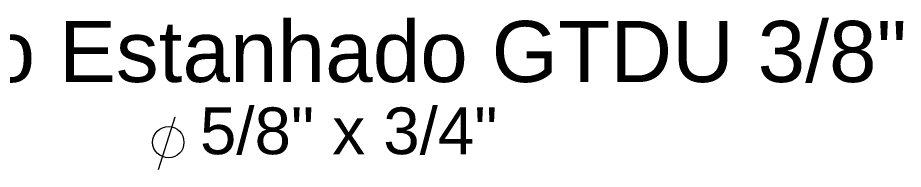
# Model space of a CAD drawing. Header units: millimetres. Extents: x 50 to 186, y -32 to 33.
# Drawn here: x 131.059 to 132.756, y -25.267 to -24.976 of the extents above; entities that cross this region are included whole.
import ezdxf

# ---------------------------------------------------------------- set-up
doc = ezdxf.new("R2010")
doc.units = ezdxf.units.MM
doc.layers.add('Prumada Eletrica', color=40, linetype='Continuous', lineweight=30)
doc.styles.add('Arial0', font='arial.ttf', dxfattribs={"height": 3.14658})

msp = doc.modelspace()

# ---------------------------------------------------------------- linework, layer by layer
at = {"layer": 'Prumada Eletrica', "color": 7, "linetype": 'Continuous', "lineweight": 20, "true_color": 0x000007}
msp.add_lwpolyline([(131.3285, -25.2673), (131.3606, -25.1667), (131.3606, -25.1667)], dxfattribs=at)
msp.add_open_spline([(131.3774, -25.2156), (131.3774, -25.1988), (131.3648, -25.1849), (131.3481, -25.1849), (131.3481, -25.1849), (131.3313, -25.1849), (131.3173, -25.1988), (131.3173, -25.2156), (131.3173, -25.2156), (131.3173, -25.2324), (131.3313, -25.2449), (131.3481, -25.2449), (131.3481, -25.2449), (131.3648, -25.2449), (131.3774, -25.2324), (131.3774, -25.2156)], degree=3, knots=[0, 0, 0, 0, 0.0625, 0.0625, 0.0625, 0.062501, 0.125, 0.125, 0.125, 0.125001, 0.1875, 0.1875, 0.1875, 0.187501, 1, 1, 1, 1], dxfattribs=at)

# ---------------------------------------------------------------- texts
at = {"layer": 'Prumada Eletrica', "color": 7, "true_color": 0x000007, "style": 'Arial0'}
for s, height, p in [('Grampo Estanhado GTDU 3/8"', 0.117325, (130.5002, -25.0996)), ('5/8" x 3/4"', 0.089783, (131.4081, -25.2382))]:
    msp.add_text(s, height=height, dxfattribs=at).set_placement(p)

doc.saveas('drawing.dxf')
